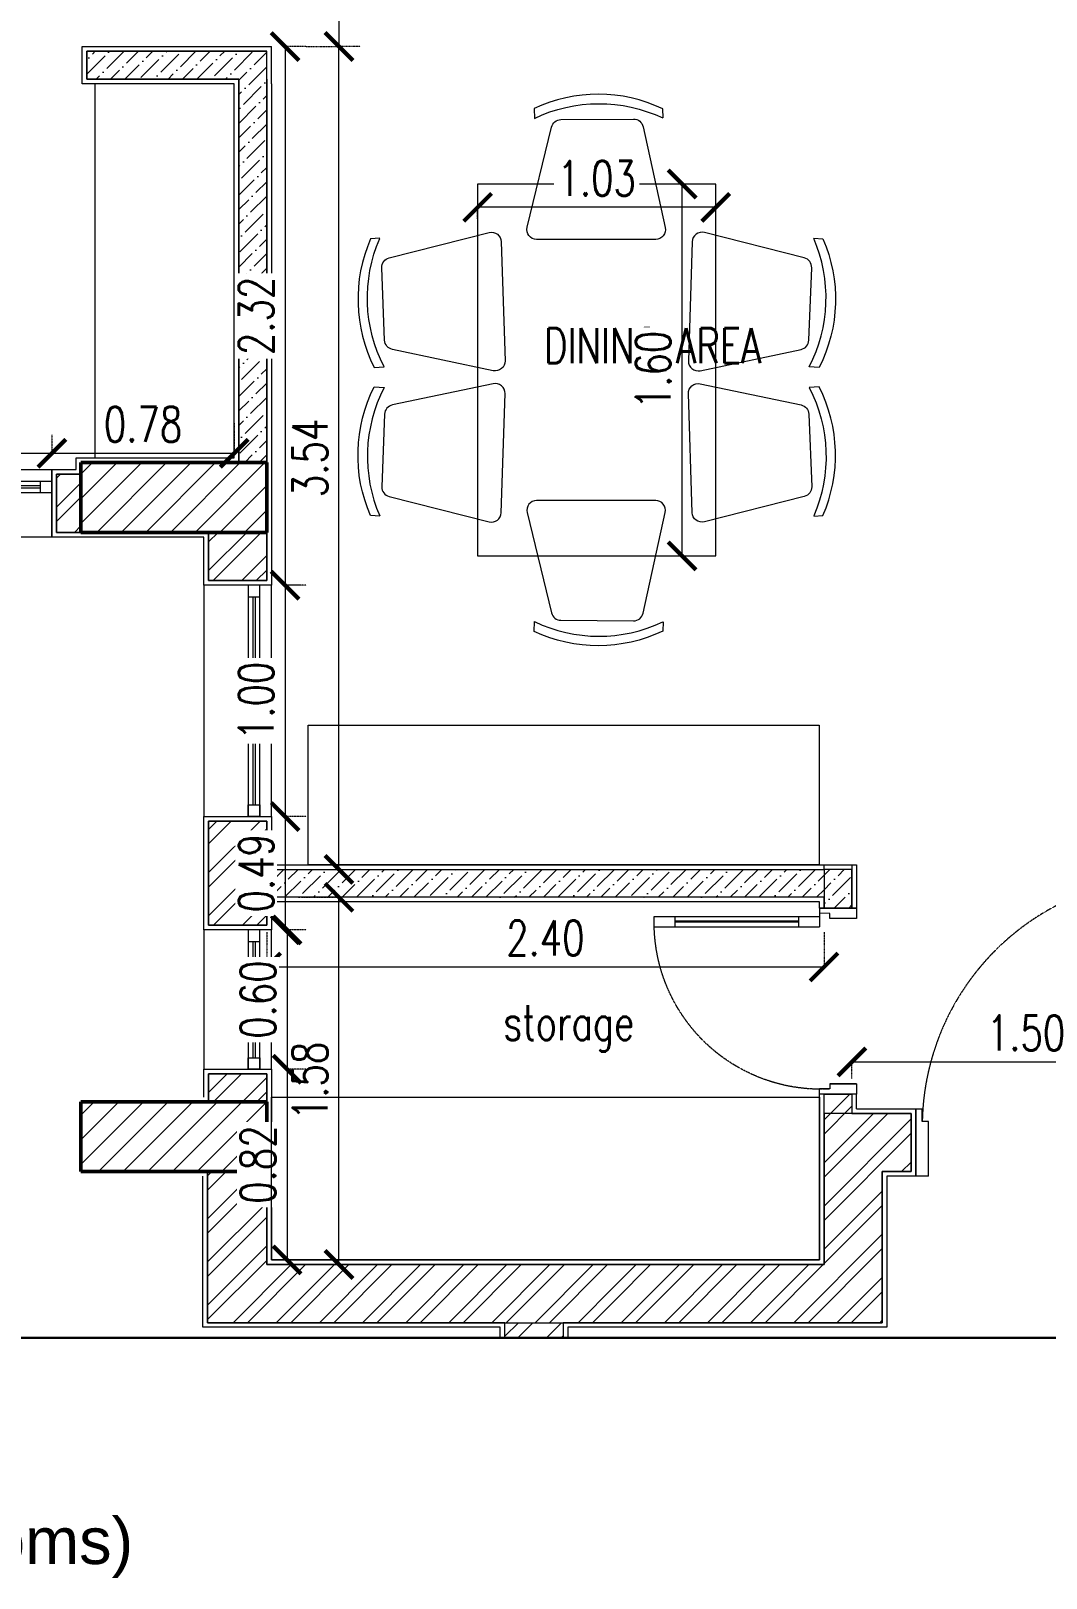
# Model space of a CAD drawing. Header units: metres. Extents: x 0 to 104350, y 982 to 43174.
# Drawn here: x 37738 to 42108, y 13475 to 20131 of the extents above; entities that cross this region are included whole.
import ezdxf
from ezdxf.xclip import XClip

# ---------------------------------------------------------------- set-up
doc = ezdxf.new("R2010")
doc.units = ezdxf.units.M
doc.header["$XCLIPFRAME"] = 2
doc.linetypes.add('DASHED2', pattern=[0.375, 0.25, -0.125])
doc.linetypes.add('DOT2', pattern=[0.125, 0, -0.125])
doc.layers.get('0').update_dxf_attribs({"lineweight": 30})
doc.layers.add('2D', color=7, linetype='Continuous')
for name, color, linetype, lineweight in [('A-ANNO-DIMS', 1, 'Continuous', 0), ('A-CLNG-GRID', 2, 'Continuous', 5), ('A-DOOR', 1, 'Continuous', 5), ('A-DOOR-FRAM', 1, 'Continuous', 0), ('A-FURN', 8, 'Continuous', 0), ('A-ROOM-NMBR', 1, 'Continuous', 0), ('A-WALL', 3, 'Continuous', 18), ('A-WINDOW', 10, 'Continuous', 5), ('dimensions', 90, 'Continuous', 30), ('G-ANNO-HATCH', 8, 'Continuous', 0), ('HATCH', 8, 'Continuous', 0), ('S-COLS', 52, 'Continuous', 9)]:
    doc.layers.add(name, color=color, linetype=linetype, lineweight=lineweight)
doc.styles.add('$2$08-M-BLDG-1_50', font='romans.shx', dxfattribs={"width": 0.75, "height": 150})
doc.styles.add('Al-Jazi-text-100', font='romans.shx', dxfattribs={"width": 0.75, "height": 150})
doc.styles.get("Standard").update_dxf_attribs({"font": 'arial.ttf'})
doc.dimstyles.new('Al-Jazi-DIM 100', dxfattribs={"dimtxt": 150, "dimasz": 120, "dimexe": 0, "dimexo": 150, "dimgap": 50, "dimtad": 1, "dimlfac": 0.001, "dimzin": 1, "dimdsep": 46, "dimtxsty": 'Al-Jazi-text-100', "dimblk": 'ARCHTICK', "dimcen": 150, "dimclrd": 1, "dimclre": 256, "dimclrt": 2, "dimadec": 0, "dimazin": 0, "dimtfac": 1, "dimtix": 1, "dimtmove": 2, "dimatfit": 2, "dimfxl": 150, "dimtfill": 1, "dimtolj": 1, "dimlwd": 5, "dimlwe": 5, "dimarcsym": 0})
doc.dimstyles.new('ISO-25', dxfattribs={"dimtxt": 60, "dimasz": 20, "dimexe": 1.25, "dimexo": 0.625, "dimgap": 0.1, "dimtad": 0, "dimtxsty": 'Standard', "dimblk": 'ARCHTICK', "dimcen": 2.5, "dimse1": 1, "dimse2": 1, "dimadec": 0, "dimazin": 0, "dimtfac": 1, "dimtmove": 0, "dimatfit": 3, "dimldrblk": 'ARCHTICK', "dimfxl": 1, "dimarcsym": 0})
pattern_1 = [(45, (-163049.75, 35283.02), (-92.807765, 92.807765), []), (45, (-162987.88, 35283.02), (-92.807765, 92.807765), [])]
pattern_2 = [(45, (-163049.75, 35283.02), (23.201941, 85.073785), [109.375, -21.875, 0, -21.875])]
pattern_3 = [(45, (116748.97, -54336.016), (-53.033, 53.033), [])]

# ---------------------------------------------------------------- blocks, each defined once
blk = doc.blocks.new('*U119')
for p, q in [((-5314.1, 135750.6), (-5249.2, 135754.1)), ((-5251.2, 134852.7), (-5299.1, 135751.4)), ((-5201.2, 134855.4), (-5249.2, 135754.1)), ((-5243.9, 135654.2), (-5293.8, 135651.6)), ((-5271.3, 135652.8), (-5234.1, 134955.1)), ((-5266.3, 135653), (-5229.1, 134955.4)), ((-5206.6, 134956.6), (-5256.6, 134953.9)), ((-5201.2, 134855.4), (-5251.2, 134852.7))]:
    blk.add_line(p, q)
at = {"linetype": 'DASHED2'}
blk.add_arc((-5341.8, 135819.4), 974.2, 278.29264, 1.87026, dxfattribs=at)
at = {"layer": 'A-DOOR-FRAM'}
for p, q in [((-4404.4, 136063.2), (-4354.5, 136065.8)), ((-4354.5, 136065.8), (-4340.5, 135802.6)), ((-5353.1, 136012.6), (-5303.2, 136015.2)), ((-5339, 135749.3), (-5353.1, 136012.6)), ((-4340.5, 135802.6), (-4365.4, 135801.2)), ((-5339, 135749.3), (-5314.1, 135750.6))]:
    blk.add_line(p, q, dxfattribs=at)
for points in [[(-4404.4, 136063.2), (-4393.1, 135849.8), (-4368.1, 135851.2), (-4365.4, 135801.2)], [(-5303.2, 136015.2), (-5291.8, 135801.9), (-5316.7, 135800.6), (-5314.1, 135750.6)]]:
    blk.add_lwpolyline(points, dxfattribs=at)
blk = doc.blocks.new('*U125')
for p, q in [((-2.0795, -0.07), (-1.4795, -0.07)), ((-2.0795, -0.08), (-1.4795, -0.08))]:
    blk.add_line(p, q)
for points in [[(-2.1295, 0.14), (-1.4295, 0.14), (-1.4295, -0.15), (-2.1295, -0.15)], [(-2.1295, -0.1), (-2.1295, -0.05), (-1.4295, -0.05), (-1.4295, -0.1)], [(-2.1295, -0.05), (-2.0795, -0.05), (-2.0795, -0.1), (-2.1295, -0.1)], [(-1.4295, -0.05), (-1.4795, -0.05), (-1.4795, -0.1), (-1.4295, -0.1)]]:
    blk.add_lwpolyline(points, close=True)
blk = doc.blocks.new('*U136')
for p, q in [((-1.8873, -0.07), (-1.3873, -0.07)), ((-1.8873, -0.08), (-1.3873, -0.08))]:
    blk.add_line(p, q)
for points in [[(-1.9373, 0.14), (-1.3373, 0.14), (-1.3373, -0.15), (-1.9373, -0.15)], [(-1.9373, -0.1), (-1.9373, -0.05), (-1.3373, -0.05), (-1.3373, -0.1)], [(-1.9373, -0.05), (-1.8873, -0.05), (-1.8873, -0.1), (-1.9373, -0.1)], [(-1.3373, -0.05), (-1.3873, -0.05), (-1.3873, -0.1), (-1.3373, -0.1)]]:
    blk.add_lwpolyline(points, close=True)
blk = doc.blocks.new('*U137')
for p, q in [((-1.9695, -0.07), (-1.0742, -0.07)), ((-1.9695, -0.08), (-1.0742, -0.08))]:
    blk.add_line(p, q)
for points in [[(-2.0195, 0.14), (-1.0242, 0.14), (-1.0242, -0.15), (-2.0195, -0.15)], [(-2.0195, -0.1), (-2.0195, -0.05), (-1.0242, -0.05), (-1.0242, -0.1)], [(-2.0195, -0.05), (-1.9695, -0.05), (-1.9695, -0.1), (-2.0195, -0.1)], [(-1.0242, -0.05), (-1.0742, -0.05), (-1.0742, -0.1), (-1.0242, -0.1)]]:
    blk.add_lwpolyline(points, close=True)
blk = doc.blocks.new('Typical')
at = {"layer": 'S-COLS'}
h = blk.add_hatch(dxfattribs=at)
h.set_pattern_fill('FP_1', color=256, scale=1000, style=0, pattern_type=2)
h.set_pattern_definition(pattern_3)
h.paths.add_polyline_path([(109660.9, -48026.4), (109969.9, -48026.4), (109969.9, -47726.4), (109169.9, -47726.4), (109169.9, -48026.4)])
h = blk.add_hatch(dxfattribs=at)
h.set_pattern_fill('FP_1', color=256, scale=1000, style=0, pattern_type=2)
h.set_pattern_definition(pattern_3)
h.paths.add_polyline_path([(109969.9, -50776.4), (109969.9, -50476.4), (109169.9, -50476.4), (109169.9, -50776.4)])
at = {"layer": 'S-COLS', "lineweight": 50}
for p, q in [((109969.9, -47726.4), (109169.9, -47726.4)), ((109169.9, -47726.4), (109169.9, -48026.4)), ((109969.9, -48026.4), (109969.9, -47726.4)), ((109169.9, -48026.4), (109969.9, -48026.4)), ((109969.9, -50476.4), (109169.9, -50476.4)), ((109169.9, -50476.4), (109169.9, -50776.4)), ((109969.9, -50776.4), (109969.9, -50476.4)), ((109169.9, -50776.4), (109969.9, -50776.4))]:
    blk.add_line(p, q, dxfattribs=at)
blk = doc.blocks.new('_ArchTick')
at = {"color": 0, "linetype": 'ByBlock', "const_width": 0.15}
blk.add_lwpolyline([(-0.5, -0.5), (0.5, 0.5)], dxfattribs=at)
blk = doc.blocks.new('*D340')
at = {"layer": 'A-ANNO-DIMS', "linetype": 'DOT2', "lineweight": 5, "transparency": 16777216}
for p, q in [((41272.2, 15624.2), (41272.2, 15695.7)), ((42771.5, 15624.2), (42771.5, 15695.7))]:
    blk.add_line(p, q, dxfattribs=at)
at = {"layer": 'A-ANNO-DIMS', "color": 1, "lineweight": 5, "transparency": 16777216}
blk.add_line((41272.2, 15695.7), (42771.5, 15695.7), dxfattribs=at)
at = {"layer": 'Defpoints', "color": 0, "transparency": 16777216}
for p in [(42771.5, 15695.7), (41272.2, 15474.2), (42771.5, 15474.2)]:
    blk.add_point(p, dxfattribs=at)
at = {"layer": 'A-ANNO-DIMS', "color": 1, "lineweight": 5, "transparency": 16777216, "xscale": 120, "yscale": 120, "zscale": 120, "rotation": 180}
blk.add_blockref('_ArchTick', (41272.2, 15695.7), dxfattribs=at)
at = {"layer": 'A-ANNO-DIMS', "color": 1, "lineweight": 5, "transparency": 16777216, "xscale": 120, "yscale": 120, "zscale": 120}
blk.add_blockref('_ArchTick', (42771.5, 15695.7), dxfattribs=at)
at = {"layer": 'A-ANNO-DIMS', "color": 2, "transparency": 16777216, "insert": (42021.9, 15820.7), "char_height": 150, "attachment_point": 5, "style": 'Al-Jazi-text-100', "bg_fill": 3, "box_fill_scale": 1.1, "bg_fill_color": 256, "bg_fill_true_color": 13158600, "bg_fill_transparency": 0}
blk.add_mtext('\\A1;1.50', dxfattribs=at)
blk = doc.blocks.new('*D343')
at = {"layer": 'A-ANNO-DIMS', "linetype": 'DOT2', "lineweight": 5, "transparency": 16777216}
for p, q in [((38753.1, 16254.2), (38753.1, 16104.5)), ((41152.2, 16254.2), (41152.2, 16104.5))]:
    blk.add_line(p, q, dxfattribs=at)
at = {"layer": 'A-ANNO-DIMS', "color": 1, "lineweight": 5, "transparency": 16777216}
blk.add_line((38753.1, 16104.5), (41152.2, 16104.5), dxfattribs=at)
at = {"layer": 'Defpoints', "color": 0, "transparency": 16777216}
for p in [(38753.1, 16404.2), (41152.2, 16404.2), (41152.2, 16104.5)]:
    blk.add_point(p, dxfattribs=at)
at = {"layer": 'A-ANNO-DIMS', "color": 1, "lineweight": 5, "transparency": 16777216, "xscale": 120, "yscale": 120, "zscale": 120, "rotation": 180}
blk.add_blockref('_ArchTick', (38753.1, 16104.5), dxfattribs=at)
at = {"layer": 'A-ANNO-DIMS', "color": 1, "lineweight": 5, "transparency": 16777216, "xscale": 120, "yscale": 120, "zscale": 120}
blk.add_blockref('_ArchTick', (41152.2, 16104.5), dxfattribs=at)
at = {"layer": 'A-ANNO-DIMS', "color": 2, "transparency": 16777216, "insert": (39952.7, 16229.5), "char_height": 150, "attachment_point": 5, "style": 'Al-Jazi-text-100', "bg_fill": 3, "box_fill_scale": 1.1, "bg_fill_color": 256, "bg_fill_true_color": 13158600, "bg_fill_transparency": 0}
blk.add_mtext('\\A1;2.40', dxfattribs=at)
blk = doc.blocks.new('*D344')
at = {"layer": 'A-ANNO-DIMS', "linetype": 'DOT2', "lineweight": 5, "transparency": 16777216}
for p, q in [((38903.1, 16404.2), (39064.1, 16404.2)), ((38903.1, 14824.2), (39064.1, 14824.2))]:
    blk.add_line(p, q, dxfattribs=at)
at = {"layer": 'A-ANNO-DIMS', "color": 1, "lineweight": 5, "transparency": 16777216}
blk.add_line((39064.1, 14824.2), (39064.1, 16404.2), dxfattribs=at)
at = {"layer": 'Defpoints', "color": 0, "transparency": 16777216}
for p in [(38753.1, 16404.2), (39064.1, 16404.2), (38753.1, 14824.2)]:
    blk.add_point(p, dxfattribs=at)
at = {"layer": 'A-ANNO-DIMS', "color": 1, "lineweight": 5, "transparency": 16777216, "xscale": 120, "yscale": 120, "zscale": 120}
for p, rotation in [((39064.1, 16404.2), 90), ((39064.1, 14824.2), 270)]:
    blk.add_blockref('_ArchTick', p, dxfattribs=dict(at, rotation=rotation))
at = {"layer": 'A-ANNO-DIMS', "color": 2, "transparency": 16777216, "insert": (38939.1, 15614.2), "char_height": 150, "attachment_point": 5, "rotation": 90, "style": 'Al-Jazi-text-100', "bg_fill": 3, "box_fill_scale": 1.1, "bg_fill_color": 256, "bg_fill_true_color": 13158600, "bg_fill_transparency": 0}
blk.add_mtext('\\A1;1.58', dxfattribs=at)
blk = doc.blocks.new('*D345')
at = {"layer": 'A-ANNO-DIMS', "linetype": 'DOT2', "lineweight": 5, "transparency": 16777216}
for p, q in [((38923.1, 20064.2), (39064.1, 20064.2)), ((38903.1, 16524.2), (39064.1, 16524.2))]:
    blk.add_line(p, q, dxfattribs=at)
at = {"layer": 'A-ANNO-DIMS', "color": 1, "lineweight": 5, "transparency": 16777216}
blk.add_line((39064.1, 16524.2), (39064.1, 20064.2), dxfattribs=at)
at = {"layer": 'Defpoints', "color": 0, "transparency": 16777216}
for p in [(38773.1, 20064.2), (39064.1, 20064.2), (38753.1, 16524.2)]:
    blk.add_point(p, dxfattribs=at)
at = {"layer": 'A-ANNO-DIMS', "color": 1, "lineweight": 5, "transparency": 16777216, "xscale": 120, "yscale": 120, "zscale": 120}
for p, rotation in [((39064.1, 20064.2), 90), ((39064.1, 16524.2), 270)]:
    blk.add_blockref('_ArchTick', p, dxfattribs=dict(at, rotation=rotation))
at = {"layer": 'A-ANNO-DIMS', "color": 2, "transparency": 16777216, "insert": (38939.1, 18294.2), "char_height": 150, "attachment_point": 5, "rotation": 90, "style": 'Al-Jazi-text-100', "bg_fill": 3, "box_fill_scale": 1.1, "bg_fill_color": 256, "bg_fill_true_color": 13158600, "bg_fill_transparency": 0}
blk.add_mtext('\\A1;3.54', dxfattribs=at)
blk = doc.blocks.new('*D375')
at = {"layer": 'A-ANNO-DIMS', "linetype": 'DOT2', "lineweight": 5, "transparency": 16777216}
for p, q in [((39154.8, 21124.2), (39064.1, 21124.2)), ((39154.8, 20064.2), (39064.1, 20064.2))]:
    blk.add_line(p, q, dxfattribs=at)
at = {"layer": 'A-ANNO-DIMS', "color": 1, "lineweight": 5, "transparency": 16777216}
blk.add_line((39064.1, 21124.2), (39064.1, 20064.2), dxfattribs=at)
at = {"layer": 'Defpoints', "color": 0, "transparency": 16777216}
for p in [(39004.8, 21124.2), (39004.8, 20064.2), (39064.1, 20064.2)]:
    blk.add_point(p, dxfattribs=at)
at = {"layer": 'A-ANNO-DIMS', "color": 1, "lineweight": 5, "transparency": 16777216, "xscale": 120, "yscale": 120, "zscale": 120}
for p, rotation in [((39064.1, 21124.2), 90), ((39064.1, 20064.2), 270)]:
    blk.add_blockref('_ArchTick', p, dxfattribs=dict(at, rotation=rotation))
at = {"layer": 'A-ANNO-DIMS', "color": 2, "transparency": 16777216, "insert": (38939.1, 20594.2), "char_height": 150, "attachment_point": 5, "rotation": 90, "style": 'Al-Jazi-text-100', "bg_fill": 3, "box_fill_scale": 1.1, "bg_fill_color": 256, "bg_fill_true_color": 13158600, "bg_fill_transparency": 0}
blk.add_mtext('\\A1;1.06', dxfattribs=at)
blk = doc.blocks.new('*D383')
at = {"layer": 'A-ANNO-DIMS', "linetype": 'DOT2', "lineweight": 5, "transparency": 16777216}
for p, q in [((37128.7, 18394.2), (37128.7, 18314.3)), ((37828.7, 18394.2), (37828.7, 18314.3))]:
    blk.add_line(p, q, dxfattribs=at)
at = {"layer": 'A-ANNO-DIMS', "color": 1, "lineweight": 5, "transparency": 16777216}
blk.add_line((37128.7, 18314.3), (37828.7, 18314.3), dxfattribs=at)
at = {"layer": 'Defpoints', "color": 0, "transparency": 16777216}
for p in [(37828.7, 18314.3), (37128.7, 18244.2), (37828.7, 18244.2)]:
    blk.add_point(p, dxfattribs=at)
at = {"layer": 'A-ANNO-DIMS', "color": 1, "lineweight": 5, "transparency": 16777216, "xscale": 120, "yscale": 120, "zscale": 120, "rotation": 180}
blk.add_blockref('_ArchTick', (37128.7, 18314.3), dxfattribs=at)
at = {"layer": 'A-ANNO-DIMS', "color": 1, "lineweight": 5, "transparency": 16777216, "xscale": 120, "yscale": 120, "zscale": 120}
blk.add_blockref('_ArchTick', (37828.7, 18314.3), dxfattribs=at)
at = {"layer": 'A-ANNO-DIMS', "color": 2, "transparency": 16777216, "insert": (37478.7, 18439.3), "char_height": 150, "attachment_point": 5, "style": 'Al-Jazi-text-100', "bg_fill": 3, "box_fill_scale": 1.1, "bg_fill_color": 256, "bg_fill_true_color": 13158600, "bg_fill_transparency": 0}
blk.add_mtext('\\A1;0.70', dxfattribs=at)
blk = doc.blocks.new('*D384')
at = {"layer": 'A-ANNO-DIMS', "linetype": 'DOT2', "lineweight": 5, "transparency": 16777216}
for p, q in [((38613.1, 18444.2), (38613.1, 18314.3)), ((37828.7, 18394.2), (37828.7, 18314.3))]:
    blk.add_line(p, q, dxfattribs=at)
at = {"layer": 'A-ANNO-DIMS', "color": 1, "lineweight": 5, "transparency": 16777216}
blk.add_line((37828.7, 18314.3), (38613.1, 18314.3), dxfattribs=at)
at = {"layer": 'Defpoints', "color": 0, "transparency": 16777216}
for p in [(38613.1, 18314.3), (37828.7, 18244.2), (38613.1, 18294.2)]:
    blk.add_point(p, dxfattribs=at)
at = {"layer": 'A-ANNO-DIMS', "color": 1, "lineweight": 5, "transparency": 16777216, "xscale": 120, "yscale": 120, "zscale": 120, "rotation": 180}
blk.add_blockref('_ArchTick', (37828.7, 18314.3), dxfattribs=at)
at = {"layer": 'A-ANNO-DIMS', "color": 1, "lineweight": 5, "transparency": 16777216, "xscale": 120, "yscale": 120, "zscale": 120}
blk.add_blockref('_ArchTick', (38613.1, 18314.3), dxfattribs=at)
at = {"layer": 'A-ANNO-DIMS', "color": 2, "transparency": 16777216, "insert": (38220.9, 18439.3), "char_height": 150, "attachment_point": 5, "style": 'Al-Jazi-text-100', "bg_fill": 3, "box_fill_scale": 1.1, "bg_fill_color": 256, "bg_fill_true_color": 13158600, "bg_fill_transparency": 0}
blk.add_mtext('\\A1;0.78', dxfattribs=at)
blk = doc.blocks.new('*D371')
at = {"layer": 'A-ANNO-DIMS', "linetype": 'DOT2', "lineweight": 5, "transparency": 16777216}
for p, q in [((38923.1, 20064.2), (38832.5, 20064.2)), ((38897.1, 17746.8), (38832.5, 17746.8))]:
    blk.add_line(p, q, dxfattribs=at)
at = {"layer": 'A-ANNO-DIMS', "color": 1, "lineweight": 5, "transparency": 16777216}
blk.add_line((38832.5, 20064.2), (38832.5, 17746.8), dxfattribs=at)
at = {"layer": 'Defpoints', "color": 0, "transparency": 16777216}
for p in [(38773.1, 20064.2), (38747.1, 17746.8), (38832.5, 17746.8)]:
    blk.add_point(p, dxfattribs=at)
at = {"layer": 'A-ANNO-DIMS', "color": 1, "lineweight": 5, "transparency": 16777216, "xscale": 120, "yscale": 120, "zscale": 120}
for p, rotation in [((38832.5, 20064.2), 90), ((38832.5, 17746.8), 270)]:
    blk.add_blockref('_ArchTick', p, dxfattribs=dict(at, rotation=rotation))
at = {"layer": 'A-ANNO-DIMS', "color": 2, "transparency": 16777216, "insert": (38707.5, 18905.5), "char_height": 150, "attachment_point": 5, "rotation": 90, "style": 'Al-Jazi-text-100', "bg_fill": 3, "box_fill_scale": 1.1, "bg_fill_color": 256, "bg_fill_true_color": 13158600, "bg_fill_transparency": 0}
blk.add_mtext('\\A1;2.32', dxfattribs=at)
blk = doc.blocks.new('*D385')
at = {"layer": 'A-ANNO-DIMS', "linetype": 'DOT2', "lineweight": 5, "transparency": 16777216}
for p, q in [((38923.1, 17746.8), (38832.5, 17746.8)), ((38923.1, 16751.6), (38832.5, 16751.6))]:
    blk.add_line(p, q, dxfattribs=at)
at = {"layer": 'A-ANNO-DIMS', "color": 1, "lineweight": 5, "transparency": 16777216}
blk.add_line((38832.5, 17746.8), (38832.5, 16751.6), dxfattribs=at)
at = {"layer": 'Defpoints', "color": 0, "transparency": 16777216}
for p in [(38773.1, 17746.8), (38773.1, 16751.6), (38832.5, 16751.6)]:
    blk.add_point(p, dxfattribs=at)
at = {"layer": 'A-ANNO-DIMS', "color": 1, "lineweight": 5, "transparency": 16777216, "xscale": 120, "yscale": 120, "zscale": 120}
for p, rotation in [((38832.5, 17746.8), 90), ((38832.5, 16751.6), 270)]:
    blk.add_blockref('_ArchTick', p, dxfattribs=dict(at, rotation=rotation))
at = {"layer": 'A-ANNO-DIMS', "color": 2, "transparency": 16777216, "insert": (38707.5, 17249.2), "char_height": 150, "attachment_point": 5, "rotation": 90, "style": 'Al-Jazi-text-100', "bg_fill": 3, "box_fill_scale": 1.1, "bg_fill_color": 256, "bg_fill_true_color": 13158600, "bg_fill_transparency": 0}
blk.add_mtext('\\A1;1.00', dxfattribs=at)
blk = doc.blocks.new('*D372')
at = {"layer": 'A-ANNO-DIMS', "linetype": 'DOT2', "lineweight": 5, "transparency": 16777216}
for p, q in [((38923.1, 16751.6), (38832.5, 16751.6)), ((38923.1, 16264.2), (38832.5, 16264.2))]:
    blk.add_line(p, q, dxfattribs=at)
at = {"layer": 'A-ANNO-DIMS', "color": 1, "lineweight": 5, "transparency": 16777216}
blk.add_line((38832.5, 16751.6), (38832.5, 16264.2), dxfattribs=at)
at = {"layer": 'Defpoints', "color": 0, "transparency": 16777216}
for p in [(38773.1, 16751.6), (38773.1, 16264.2), (38832.5, 16264.2)]:
    blk.add_point(p, dxfattribs=at)
at = {"layer": 'A-ANNO-DIMS', "color": 1, "lineweight": 5, "transparency": 16777216, "xscale": 120, "yscale": 120, "zscale": 120}
for p, rotation in [((38832.5, 16751.6), 90), ((38832.5, 16264.2), 270)]:
    blk.add_blockref('_ArchTick', p, dxfattribs=dict(at, rotation=rotation))
at = {"layer": 'A-ANNO-DIMS', "color": 2, "transparency": 16777216, "insert": (38707.5, 16507.9), "char_height": 150, "attachment_point": 5, "rotation": 90, "style": 'Al-Jazi-text-100', "bg_fill": 3, "box_fill_scale": 1.1, "bg_fill_color": 256, "bg_fill_true_color": 13158600, "bg_fill_transparency": 0}
blk.add_mtext('\\A1;0.49', dxfattribs=at)
blk = doc.blocks.new('*D389')
at = {"layer": 'A-ANNO-DIMS', "linetype": 'DOT2', "lineweight": 5, "transparency": 16777216}
for p, q in [((38923.1, 16264.2), (38840.7, 16264.2)), ((38923.1, 15664.2), (38840.7, 15664.2))]:
    blk.add_line(p, q, dxfattribs=at)
at = {"layer": 'A-ANNO-DIMS', "color": 1, "lineweight": 5, "transparency": 16777216}
blk.add_line((38840.7, 16264.2), (38840.7, 15664.2), dxfattribs=at)
at = {"layer": 'Defpoints', "color": 0, "transparency": 16777216}
for p in [(38773.1, 16264.2), (38773.1, 15664.2), (38840.7, 15664.2)]:
    blk.add_point(p, dxfattribs=at)
at = {"layer": 'A-ANNO-DIMS', "color": 1, "lineweight": 5, "transparency": 16777216, "xscale": 120, "yscale": 120, "zscale": 120}
for p, rotation in [((38840.7, 16264.2), 90), ((38840.7, 15664.2), 270)]:
    blk.add_blockref('_ArchTick', p, dxfattribs=dict(at, rotation=rotation))
at = {"layer": 'A-ANNO-DIMS', "color": 2, "transparency": 16777216, "insert": (38715.7, 15964.2), "char_height": 150, "attachment_point": 5, "rotation": 90, "style": 'Al-Jazi-text-100', "bg_fill": 3, "box_fill_scale": 1.1, "bg_fill_color": 256, "bg_fill_true_color": 13158600, "bg_fill_transparency": 0}
blk.add_mtext('\\A1;0.60', dxfattribs=at)
blk = doc.blocks.new('*D390')
at = {"layer": 'A-ANNO-DIMS', "linetype": 'DOT2', "lineweight": 5, "transparency": 16777216}
for p, q in [((38923.1, 15664.2), (38840.7, 15664.2)), ((38923.1, 14844.2), (38840.7, 14844.2))]:
    blk.add_line(p, q, dxfattribs=at)
at = {"layer": 'A-ANNO-DIMS', "color": 1, "lineweight": 5, "transparency": 16777216}
blk.add_line((38840.7, 15664.2), (38840.7, 14844.2), dxfattribs=at)
at = {"layer": 'Defpoints', "color": 0, "transparency": 16777216}
for p in [(38773.1, 15664.2), (38773.1, 14844.2), (38840.7, 14844.2)]:
    blk.add_point(p, dxfattribs=at)
at = {"layer": 'A-ANNO-DIMS', "color": 1, "lineweight": 5, "transparency": 16777216, "xscale": 120, "yscale": 120, "zscale": 120}
for p, rotation in [((38840.7, 15664.2), 90), ((38840.7, 14844.2), 270)]:
    blk.add_blockref('_ArchTick', p, dxfattribs=dict(at, rotation=rotation))
at = {"layer": 'A-ANNO-DIMS', "color": 2, "transparency": 16777216, "insert": (38715.7, 15254.2), "char_height": 150, "attachment_point": 5, "rotation": 90, "style": 'Al-Jazi-text-100', "bg_fill": 3, "box_fill_scale": 1.1, "bg_fill_color": 256, "bg_fill_true_color": 13158600, "bg_fill_transparency": 0}
blk.add_mtext('\\A1;0.82', dxfattribs=at)
blk = doc.blocks.new('*U139')
for p, q in [((-5317, 135773.3), (-5381.9, 135769.9)), ((-5339.3, 134971), (-5381.9, 135769.9)), ((-5289.4, 134973.7), (-5332, 135772.5)), ((-5376.6, 135670), (-5326.7, 135672.7)), ((-5354.2, 135671.2), (-5322.3, 135073.4)), ((-5349.2, 135671.5), (-5317.3, 135073.7)), ((-5344.7, 135072.2), (-5294.8, 135074.9)), ((-5339.3, 134971), (-5289.4, 134973.7))]:
    blk.add_line(p, q)
at = {"linetype": 'DASHED2'}
blk.add_arc((-5361.9, 135777.3), 806.6, 179.94933, 271.60294, dxfattribs=at)
at = {"layer": 'A-DOOR-FRAM'}
for p, q in [((-5301.7, 135954.4), (-5351.6, 135951.8)), ((-5292.1, 135774.7), (-5301.7, 135954.4)), ((-5292.1, 135774.7), (-5317, 135773.3))]:
    blk.add_line(p, q, dxfattribs=at)
for points in [[(-6143.5, 135779.3), (-6150.4, 135909.2), (-6200.4, 135906.5), (-6190.8, 135726.7), (-6165.8, 135728.1)], [(-6150.4, 135909.2), (-6143.5, 135779.3), (-6168.5, 135778), (-6165.8, 135728.1)], [(-5351.6, 135951.8), (-5344.7, 135821.9), (-5319.7, 135823.3), (-5317, 135773.3)]]:
    blk.add_lwpolyline(points, dxfattribs=at)
blk = doc.blocks.new('chair')
at = {"layer": '2D', "color": 7, "lineweight": 20, "true_color": 0xffffff}
blk.add_lwpolyline([(48495.1, 18773.2), (48493.6, 18813, 0.22351), (47940.2, 18814.5), (47941.7, 18771.7, -0.225963), (48493.6, 18773.2, 0.224559)], format="xyb", dxfattribs=at)
blk.add_lwpolyline([(48055.6, 18766.1), (48368.1, 18768.5, -0.354445), (48409.4, 18735.5), (48504.6, 18302, -0.479008), (48463.5, 18251), (47950.8, 18251, -0.486085), (47910, 18303), (48015.1, 18734, -0.343643)], format="xyb", close=True, dxfattribs=at)
blk = doc.blocks.new('*D392')
at = {"layer": 'A-ANNO-DIMS', "linetype": 'DOT2', "lineweight": 5, "transparency": 16777216}
for p, q in [((39661.1, 19322.8), (39661.1, 19372.5)), ((40686.1, 19322.8), (40686.1, 19372.5))]:
    blk.add_line(p, q, dxfattribs=at)
at = {"layer": 'A-ANNO-DIMS', "color": 1, "lineweight": 5, "transparency": 16777216}
blk.add_line((40686.1, 19372.5), (39661.1, 19372.5), dxfattribs=at)
at = {"layer": 'Defpoints', "color": 0, "transparency": 16777216}
for p in [(39661.1, 19472.8), (40686.1, 19472.8), (39661.1, 19372.5)]:
    blk.add_point(p, dxfattribs=at)
at = {"layer": 'A-ANNO-DIMS', "color": 1, "lineweight": 5, "transparency": 16777216, "xscale": 120, "yscale": 120, "zscale": 120, "rotation": 180}
blk.add_blockref('_ArchTick', (39661.1, 19372.5), dxfattribs=at)
at = {"layer": 'A-ANNO-DIMS', "color": 1, "lineweight": 5, "transparency": 16777216, "xscale": 120, "yscale": 120, "zscale": 120}
blk.add_blockref('_ArchTick', (40686.1, 19372.5), dxfattribs=at)
at = {"layer": 'A-ANNO-DIMS', "color": 2, "transparency": 16777216, "insert": (40173.6, 19497.5), "char_height": 150, "attachment_point": 5, "style": 'Al-Jazi-text-100', "bg_fill": 3, "box_fill_scale": 1.1, "bg_fill_color": 256, "bg_fill_true_color": 13158600, "bg_fill_transparency": 0}
blk.add_mtext('\\A1;1.03', dxfattribs=at)
blk = doc.blocks.new('*D393')
at = {"layer": 'A-ANNO-DIMS', "linetype": 'DOT2', "lineweight": 5, "transparency": 16777216}
for p, q in [((40536.1, 19472.8), (40541.4, 19472.8)), ((40536.1, 17872.8), (40541.4, 17872.8))]:
    blk.add_line(p, q, dxfattribs=at)
at = {"layer": 'A-ANNO-DIMS', "color": 1, "lineweight": 5, "transparency": 16777216}
blk.add_line((40541.4, 17872.8), (40541.4, 19472.8), dxfattribs=at)
at = {"layer": 'Defpoints', "color": 0, "transparency": 16777216}
for p in [(40541.4, 19472.8), (40686.1, 19472.8), (40686.1, 17872.8)]:
    blk.add_point(p, dxfattribs=at)
at = {"layer": 'A-ANNO-DIMS', "color": 1, "lineweight": 5, "transparency": 16777216, "xscale": 120, "yscale": 120, "zscale": 120}
for p, rotation in [((40541.4, 19472.8), 90), ((40541.4, 17872.8), 270)]:
    blk.add_blockref('_ArchTick', p, dxfattribs=dict(at, rotation=rotation))
at = {"layer": 'A-ANNO-DIMS', "color": 2, "transparency": 16777216, "insert": (40416.4, 18672.8), "char_height": 150, "attachment_point": 5, "rotation": 90, "style": 'Al-Jazi-text-100', "bg_fill": 3, "box_fill_scale": 1.1, "bg_fill_color": 256, "bg_fill_true_color": 13158600, "bg_fill_transparency": 0}
blk.add_mtext('\\A1;1.60', dxfattribs=at)
blk = doc.blocks.new('*D619')
at = {"layer": 'Defpoints', "color": 0, "transparency": 16777216}
for p in [(98240, 15397.6), (0, 14797.6), (98307.6, 14797.6)]:
    blk.add_point(p, dxfattribs=at)
at = {"layer": 'dimensions', "color": 0, "lineweight": -2, "transparency": 16777216}
for p, q in [((98307.6, 15397.6), (98307.6, 15164)), ((98307.6, 14797.6), (98307.6, 15031.1))]:
    blk.add_line(p, q, dxfattribs=at)
at = {"layer": 'dimensions', "color": 0, "lineweight": -2, "transparency": 16777216, "xscale": 20, "yscale": 20, "zscale": 20}
for p, rotation in [((98307.6, 15397.6), 90), ((98307.6, 14797.6), 270)]:
    blk.add_blockref('_ArchTick', p, dxfattribs=dict(at, rotation=rotation))
at = {"layer": 'dimensions', "color": 0, "transparency": 16777216, "insert": (98307.6, 15097.6), "char_height": 60, "attachment_point": 5, "rotation": 90}
blk.add_mtext('600', dxfattribs=at)

msp = doc.modelspace()

# ---------------------------------------------------------------- hatches: boundary and pattern name
at = {"layer": 'G-ANNO-HATCH'}
h = msp.add_hatch(dxfattribs=at)
h.set_pattern_fill('ANSI36', color=256, scale=350)
h.set_pattern_definition(pattern_2)
h.paths.add_polyline_path([(38753.091, 19924.175), (38753.091, 20044.173), (37978.73, 20044.173), (37978.73, 19924.174), (38633.091, 19924.175), (38633.093, 18274.173), (38753.094, 18274.173)])
h = msp.add_hatch(dxfattribs=at)
h.set_pattern_fill('ANSI32', color=256, scale=350)
h.set_pattern_definition(pattern_1)
h.paths.add_polyline_path([(37953.093, 18224.173), (37848.699, 18224.173), (37848.699, 17974.173), (37953.093, 17974.173)])
h = msp.add_hatch(dxfattribs=at)
h.set_pattern_fill('ANSI32', color=256, scale=350)
h.set_pattern_definition(pattern_1)
h.paths.add_polyline_path([(38503.041, 17766.793), (38753.147, 17766.793), (38753.206, 17974.173), (38503.093, 17974.173)])
h = msp.add_hatch(dxfattribs=at)
h.set_pattern_fill('ANSI32', color=256, scale=350)
h.set_pattern_definition(pattern_1)
h.paths.add_polyline_path([(38753.121, 16731.556), (38503.066, 16731.556), (38503.071, 16284.174), (38753.116, 16284.174)])
h = msp.add_hatch(dxfattribs=at)
h.set_pattern_fill('ANSI36', color=256, scale=350)
h.set_pattern_definition(pattern_2)
h.paths.add_polyline_path([(41152.224, 16524.174), (38753.143, 16524.176), (38753.14, 16404.176), (41152.224, 16404.174)])
h = msp.add_hatch(dxfattribs=at)
h.set_pattern_fill('ANSI36', color=256, scale=350)
h.set_pattern_definition(pattern_2)
h.paths.add_polyline_path([(41272.224, 16524.173), (41152.224, 16524.173), (41152.224, 16524.173), (41152.224, 16524.173), (41152.224, 16404.173), (41152.224, 16404.173), (41152.224, 16357.4), (41272.224, 16357.4)])
h = msp.add_hatch(dxfattribs=at)
h.set_pattern_fill('ANSI32', color=256, scale=350)
h.set_pattern_definition([(45, (-163049.75, 34523.02), (-92.807765, 92.807765), []), (45, (-162987.88, 34523.02), (-92.807765, 92.807765), [])])
h.paths.add_polyline_path([(38753.125, 15644.174), (38503.078, 15644.174), (38503.071, 15524.173), (38753.116, 15524.173)])
h = msp.add_hatch(dxfattribs=at)
h.set_pattern_fill('ANSI32', color=256, scale=350)
h.set_pattern_definition(pattern_1)
h.paths.add_polyline_path([(41527.368, 15474.173), (41272.224, 15474.173), (41272.224, 15557.399), (41152.224, 15557.393), (41152.224, 15474.173), (41152.224, 14824.173), (40253.093, 14824.173), (40253.093, 14574.173), (41402.224, 14574.173), (41402.224, 15224.173), (41527.368, 15224.173)])
h = msp.add_hatch(dxfattribs=at)
h.set_pattern_fill('ANSI32', color=256, scale=350)
h.set_pattern_definition(pattern_1)
h.paths.add_polyline_path([(38498.687, 14574.173), (40253.093, 14574.173), (40253.093, 14824.173), (38753.064, 14824.173), (38753.082, 15224.173), (38498.687, 15224.173)])
h = msp.add_hatch(dxfattribs=at)
h.set_pattern_fill('ANSI32', color=256, scale=350)
h.set_pattern_definition([(45, (-161443.07, 34918.95), (-92.807765, 92.807765), []), (45, (-161381.19, 34918.95), (-92.807765, 92.807765), [])])
h.paths.add_polyline_path([(39778.687, 14508.598), (40028.687, 14508.598), (40028.687, 14574.173), (39778.687, 14574.173)])

# ---------------------------------------------------------------- linework, layer by layer
msp.add_lwpolyline([(28554.582, 14508.598), (44882.692, 14508.598), (44882.692, 26618.05), (28554.582, 26618.05)], close=True)
at = {"layer": 'A-CLNG-GRID'}
for p, q in [((38483.093, 16264.174), (38483.093, 16751.556)), ((38483.093, 16751.556), (38773.093, 16751.556)), ((38773.093, 16751.556), (38773.093, 16544.176)), ((38773.093, 16544.176), (41025.936, 16544.174)), ((41025.936, 16544.173), (41132.224, 16544.173)), ((41132.224, 16544.173), (41292.224, 16544.173)), ((41292.224, 16544.173), (41292.224, 16357.4)), ((41025.936, 16384.174), (38773.093, 16384.176)), ((38773.093, 16384.176), (38773.093, 16264.174)), ((41132.224, 16384.173), (41025.936, 16384.173)), ((38773.093, 16264.174), (38483.093, 16264.174)), ((38483.093, 15544.173), (38483.093, 15664.174)), ((38483.093, 15664.174), (38773.093, 15664.174)), ((38773.093, 15664.174), (38773.093, 14844.173)), ((41132.224, 14844.173), (41132.225, 15557.393)), ((41292.224, 15494.173), (41547.368, 15494.173)), ((41547.368, 15494.173), (41547.368, 15204.173)), ((38478.687, 14554.173), (38478.687, 15204.173)), ((41547.368, 15204.173), (41422.224, 15204.173)), ((41422.224, 15204.173), (41422.224, 14554.173)), ((38773.093, 14844.173), (41132.224, 14844.173)), ((38768.687, 14554.173), (38478.687, 14554.173)), ((39758.687, 14554.173), (38768.687, 14554.173)), ((39758.687, 14508.598), (39758.687, 14554.173)), ((41422.224, 14554.173), (40048.687, 14554.173)), ((40048.687, 14554.173), (40048.687, 14508.598))]:
    msp.add_line(p, q, dxfattribs=at)
msp.add_lwpolyline([(38773.092, 19904.175), (38773.095, 17746.793), (38483.093, 17746.793), (38483.093, 17954.173), (37828.699, 17954.173), (37828.699, 18244.173), (37933.093, 18244.173), (37933.093, 18294.173), (38613.093, 18294.173), (38613.091, 19904.175), (37958.73, 19904.174), (37958.73, 20064.173), (38773.092, 20064.173)], dxfattribs=at)
at = {"layer": 'A-FURN'}
msp.add_lwpolyline([(39661.125, 17872.797), (40686.125, 17872.797), (40686.125, 19472.797), (39661.125, 19472.797)], close=True, dxfattribs=at)
at = {"layer": 'A-WALL'}
for p, q in [((41045.936, 16524.173), (41152.224, 16524.173)), ((41152.224, 16524.173), (41152.224, 16544.173)), ((41272.224, 16544.173), (41272.224, 16357.4)), ((41152.224, 16357.4), (41152.224, 16404.173)), ((38503.093, 15524.173), (38503.093, 15644.174)), ((38503.093, 15644.174), (38753.093, 15644.174)), ((38753.093, 15644.174), (38753.093, 14824.173)), ((41152.224, 14824.173), (41152.224, 15557.4)), ((41272.224, 15557.4), (41272.224, 15474.173)), ((41272.224, 15474.173), (41527.368, 15474.173)), ((41527.368, 15474.173), (41527.368, 15224.173)), ((38498.687, 14574.173), (38498.687, 15224.173)), ((41527.368, 15224.173), (41402.224, 15224.173)), ((41402.224, 15224.173), (41402.224, 14574.173)), ((38753.093, 14824.173), (41152.224, 14824.173)), ((38748.687, 14574.173), (38498.687, 14574.173)), ((39778.687, 14574.173), (38748.687, 14574.173)), ((41402.224, 14574.173), (40028.687, 14574.173)), ((40028.687, 14574.173), (40028.687, 14508.598))]:
    msp.add_line(p, q, dxfattribs=at)
for points in [[(38753.091, 19924.175), (38753.091, 19924.175), (38753.095, 17766.793), (38503.093, 17766.793), (38503.093, 17974.173), (37848.699, 17974.173), (37848.699, 18224.173), (37953.093, 18224.173), (37953.093, 18274.173), (38633.093, 18274.173), (38633.091, 19924.175), (37978.73, 19924.174), (37978.73, 20044.173), (38753.091, 20044.173)], [(39778.687, 14508.598), (39778.687, 14574.173)]]:
    msp.add_lwpolyline(points, dxfattribs=at)
msp.add_lwpolyline([(38753.093, 16284.174), (38503.093, 16284.174), (38503.093, 16731.556), (38753.093, 16731.556), (38753.093, 16524.176), (41152.224, 16524.174), (41152.224, 16404.174), (38753.093, 16404.176)], close=True, dxfattribs=at)
at = {"layer": 'G-ANNO-HATCH'}
msp.add_lwpolyline([(39778.687, 14508.598), (39778.687, 14574.173), (40028.687, 14574.173), (40028.687, 14508.598)], dxfattribs=at)
at = {"layer": 'HATCH'}
for points in [[(38753.091, 20044.173), (37978.73, 20044.173), (37978.73, 19924.174), (38633.091, 19924.175), (38633.093, 18274.173), (38753.094, 18274.173), (38753.091, 19924.175)], [(41272.224, 16357.4), (41272.224, 16524.173), (41152.224, 16524.173), (41152.224, 16524.173), (41152.224, 16524.174), (41152.224, 16404.174), (41152.224, 16404.173), (41152.224, 16357.4)], [(41152.224, 15557.4), (41152.225, 15557.396), (41272.225, 15557.396), (41272.224, 15557.4)], [(40253.093, 14574.173), (41402.224, 14574.173), (41402.224, 15224.173), (41527.368, 15224.173), (41527.368, 15474.173), (41272.224, 15474.173), (41152.224, 15474.173), (41152.224, 14824.173), (40253.093, 14824.173)], [(40253.093, 14824.173), (38753.064, 14824.173), (38753.082, 15224.173), (38498.687, 15224.173), (38498.687, 14574.173), (38748.687, 14574.173), (38748.687, 14574.173), (40253.093, 14574.173)]]:
    msp.add_lwpolyline(points, dxfattribs=at)
for points in [[(37953.093, 18224.173), (37848.699, 18224.173), (37848.699, 17974.173), (37953.093, 17974.173)], [(38503.093, 17766.793), (38753.199, 17766.793), (38753.206, 17974.173), (38503.093, 17974.173)], [(38753.149, 16731.556), (38503.093, 16731.556), (38503.093, 16284.174), (38753.138, 16284.174)], [(38753.149, 15644.174), (38503.093, 15644.174), (38503.093, 15524.173), (38753.138, 15524.173)]]:
    msp.add_lwpolyline(points, close=True, dxfattribs=at)

# ---------------------------------------------------------------- block references
ref = msp.add_blockref('Typical', (-71216.773, 66000.567))
XClip(ref).set_block_clipping_path([(99771.3550347491, -51491.9684601382), (116099.4655573423, -39382.5165601852)])
at = {"layer": 'A-DOOR', "xscale": 1.100000054100572, "yscale": 1.100000054100572, "zscale": 1.100000054100572, "rotation": 176.9472523896112}
msp.add_blockref('*U119', (44735.055, 164919.288), dxfattribs=at)
at = {"layer": 'A-FURN'}
msp.add_blockref('chair', (-8035.981, 983.617), dxfattribs=at)
at = {"layer": 'A-WINDOW'}
for name, p, xscale, yscale, zscale, rotation in [('*U125', (35699.213, 18094.161), 1000.00000000003, 1000.00000000003, 1000.00000000003, 179.9999999999999), ('*U137', (38623.093, 15727.306), -1000.00000000003, 1000.00000000003, 1000.00000000003, 90), ('*U136', (38623.094, 14326.863), -1000.000000000042, 1000.000000000042, 1000.000000000029, 90)]:
    msp.add_blockref(name, p, dxfattribs=dict(at, xscale=xscale, yscale=yscale, zscale=zscale, rotation=rotation))
at = {"layer": 'dimensions', "xscale": -1}
for p, rotation in [((20807.406, -28636.445), 268.1844490025106), ((-8035.981, 36361.977), 180)]:
    msp.add_blockref('chair', p, dxfattribs=dict(at, rotation=rotation))
at = {"layer": 'dimensions', "rotation": 271.8155509974894}
msp.add_blockref('chair', (20807.406, 65919.77), dxfattribs=at)

# ---------------------------------------------------------------- texts
at = {"layer": 'A-ROOM-NMBR', "lineweight": 0, "char_height": 150, "width": 1444.80489, "attachment_point": 8, "line_spacing_factor": 0.9, "style": '$2$08-M-BLDG-1_50'}
for s, insert in [('\\pxt10;DINING AREA', (40414.474, 18702.777)), ('\\pxt10; storage', (40014.805, 15740.164))]:
    msp.add_mtext(s, dxfattribs=dict(at, insert=insert))
at = {"layer": 'dimensions', "insert": (35445.248, 13735.815), "char_height": 200, "attachment_point": 1}
msp.add_mtext_dynamic_manual_height_columns('option 1 (2 bedrooms)', width=3643.64835, gutter_width=12.5, heights=[0], dxfattribs=at)

# ---------------------------------------------------------------- next in the draw order: dimensions: what is measured, and where the dimension line sits
at = {"layer": 'A-ANNO-DIMS'}
for base, p1, p2, picture, middle in [((39661.125376063, 19372.490838122), (40686.125376063, 19472.797162422), (39661.125376063, 19472.797162422), '*D392', (40173.625376063, 19497.490838122)), ((37828.699, 18314.334), (37128.699, 18244.161), (37828.699, 18244.173), '*D383', (37478.699, 18439.334)), ((41152.224, 16104.55), (38753.141, 16404.176), (41152.224, 16404.176), '*D343', (39952.682, 16229.55)), ((42771.497, 15695.684), (41272.224, 15474.173), (42771.497, 15474.173), '*D340', (42021.86, 15820.684))]:
    dim = msp.add_linear_dim(base=base, p1=p1, p2=p2, dimstyle='Al-Jazi-DIM 100', dxfattribs=at)
    dim.commit()
    dim.dimension.update_dxf_attribs({"geometry": picture, "text_midpoint": middle})

# ---------------------------------------------------------------- next in the draw order: linework, layer by layer
at = {"layer": 'A-CLNG-GRID'}
for p, q in [((41132.225, 16357.4), (41132.225, 16384.173)), ((41292.224, 16357.4), (41132.225, 16357.4)), ((41292.223, 15557.4), (41132.224, 15557.4)), ((41292.224, 15494.173), (41292.221, 15557.4))]:
    msp.add_line(p, q, dxfattribs=at)

# ---------------------------------------------------------------- next in the draw order: block references
at = {"layer": 'A-DOOR', "xscale": -0.8888888888888637, "yscale": 0.8888888888888637, "zscale": 0.8888888888888637, "rotation": 273.0527476103887}
msp.add_blockref('*U139', (-79635.626, 14627.475), dxfattribs=at)

# ---------------------------------------------------------------- next in the draw order: dimensions: what is measured, and where the dimension line sits
at = {"layer": 'A-ANNO-DIMS'}
for base, p1, p2, picture, middle in [((40541.376, 19472.797), (40686.125, 17872.797), (40686.125, 19472.797), '*D393', (40416.376, 18672.797)), ((39064.096, 16404.176), (38753.064, 14824.173), (38753.141, 16404.176), '*D344', (38939.096, 15614.174))]:
    dim = msp.add_linear_dim(base=base, p1=p1, p2=p2, angle=90, dimstyle='Al-Jazi-DIM 100', dxfattribs=at)
    dim.commit()
    dim.dimension.update_dxf_attribs({"geometry": picture, "text_midpoint": middle})
dim = msp.add_linear_dim(base=(38613.093, 18314.334), p1=(37828.699, 18244.161), p2=(38613.093, 18294.173), dimstyle='Al-Jazi-DIM 100', dxfattribs=at)
dim.commit()
dim.dimension.update_dxf_attribs({"geometry": '*D384', "text_midpoint": (38220.896, 18439.334)})

# ---------------------------------------------------------------- next in the draw order: dimensions: what is measured, and where the dimension line sits
dim = msp.add_linear_dim(base=(39064.096, 20064.173), p1=(38753.143, 16524.176), p2=(38773.092, 20064.173), angle=90, dimstyle='Al-Jazi-DIM 100', dxfattribs=at)
dim.commit()
dim.dimension.update_dxf_attribs({"geometry": '*D345', "text_midpoint": (38939.096, 18294.174)})

# ---------------------------------------------------------------- next in the draw order: block references
at = {"layer": 'dimensions', "rotation": 91.81555099748945}
msp.add_blockref('chair', (59539.845, -28636.445), dxfattribs=at)
at = {"layer": 'dimensions', "xscale": -1, "rotation": 88.18444900251056}
msp.add_blockref('chair', (59539.845, 65919.77), dxfattribs=at)

# ---------------------------------------------------------------- next in the draw order: dimensions: what is measured, and where the dimension line sits
at = {"layer": 'A-ANNO-DIMS'}
dim = msp.add_linear_dim(base=(39064.096, 20064.173), p1=(39004.817, 21124.182), p2=(39004.817, 20064.173), angle=90, dimstyle='Al-Jazi-DIM 100', dxfattribs=at)
dim.commit()
dim.dimension.update_dxf_attribs({"geometry": '*D375', "text_midpoint": (38939.096, 20594.177)})

# ---------------------------------------------------------------- next in the draw order: dimensions: what is measured, and where the dimension line sits
dim = msp.add_linear_dim(base=(38832.495, 17746.793), p1=(38773.092, 20064.173), p2=(38747.146, 17746.793), angle=90, dimstyle='Al-Jazi-DIM 100', dxfattribs=at)
dim.commit()
dim.dimension.update_dxf_attribs({"geometry": '*D371', "text_midpoint": (38707.495, 18905.483)})

# ---------------------------------------------------------------- next in the draw order: linework, layer by layer
at = {"layer": 'A-CLNG-GRID'}
for p, q in [((38753.091, 19924.175), (38753.091, 20044.173)), ((38773.092, 19904.175), (38773.092, 20064.173))]:
    msp.add_line(p, q, dxfattribs=at)
at = {"layer": 'A-FURN'}
msp.add_lwpolyline([(38613.091, 19904.175), (38013.091, 19904.175), (38013.091, 18294.173), (38613.091, 18294.173)], close=True, dxfattribs=at)

# ---------------------------------------------------------------- next in the draw order: dimensions: what is measured, and where the dimension line sits
at = {"layer": 'A-ANNO-DIMS'}
dim = msp.add_linear_dim(base=(38832.495, 16751.556), p1=(38773.093, 17746.793), p2=(38773.093, 16751.556), angle=90, dimstyle='Al-Jazi-DIM 100', dxfattribs=at)
dim.commit()
dim.dimension.update_dxf_attribs({"geometry": '*D385', "text_midpoint": (38707.495, 17249.174)})

# ---------------------------------------------------------------- next in the draw order: dimensions: what is measured, and where the dimension line sits
dim = msp.add_linear_dim(base=(38832.495, 16264.174), p1=(38773.093, 16751.556), p2=(38773.093, 16264.174), angle=90, dimstyle='Al-Jazi-DIM 100', dxfattribs=at)
dim.commit()
dim.dimension.update_dxf_attribs({"geometry": '*D372', "text_midpoint": (38707.495, 16507.865)})

# ---------------------------------------------------------------- next in the draw order: linework, layer by layer
at = {"layer": 'A-FURN'}
msp.add_lwpolyline([(38931.257, 16544.176), (38931.257, 17144.176), (41131.257, 17144.176), (41131.257, 16544.176)], close=True, dxfattribs=at)

# ---------------------------------------------------------------- next in the draw order: dimensions: what is measured, and where the dimension line sits
at = {"layer": 'A-ANNO-DIMS'}
dim = msp.add_linear_dim(base=(38840.694, 15664.174), p1=(38773.094, 16264.174), p2=(38773.094, 15664.174), angle=90, dimstyle='Al-Jazi-DIM 100', dxfattribs=at)
dim.commit()
dim.dimension.update_dxf_attribs({"geometry": '*D389', "text_midpoint": (38715.694, 15964.174)})

# ---------------------------------------------------------------- next in the draw order: dimensions: what is measured, and where the dimension line sits
dim = msp.add_linear_dim(base=(38840.694, 14844.178), p1=(38773.094, 15664.174), p2=(38773.091, 14844.178), angle=90, dimstyle='Al-Jazi-DIM 100', dxfattribs=at)
dim.commit()
dim.dimension.update_dxf_attribs({"geometry": '*D390', "text_midpoint": (38715.694, 15254.176)})

# ---------------------------------------------------------------- next in the draw order: linework, layer by layer
at = {"layer": 'A-FURN'}
msp.add_lwpolyline([(41132.224, 15544.173), (41132.224, 14844.173), (38773.093, 14844.173), (38773.093, 15544.173)], close=True, dxfattribs=at)

# ---------------------------------------------------------------- next in the draw order: dimensions: what is measured, and where the dimension line sits
at = {"layer": 'dimensions'}
dim = msp.add_linear_dim(base=(98307.602, 14797.588), p1=(98240.001, 15397.588), p2=(0, 14797.588), angle=90, dimstyle='ISO-25', dxfattribs=at)
dim.commit()
dim.dimension.update_dxf_attribs({"geometry": '*D619', "text_midpoint": (98307.602, 15097.588)})

doc.saveas('drawing.dxf')
